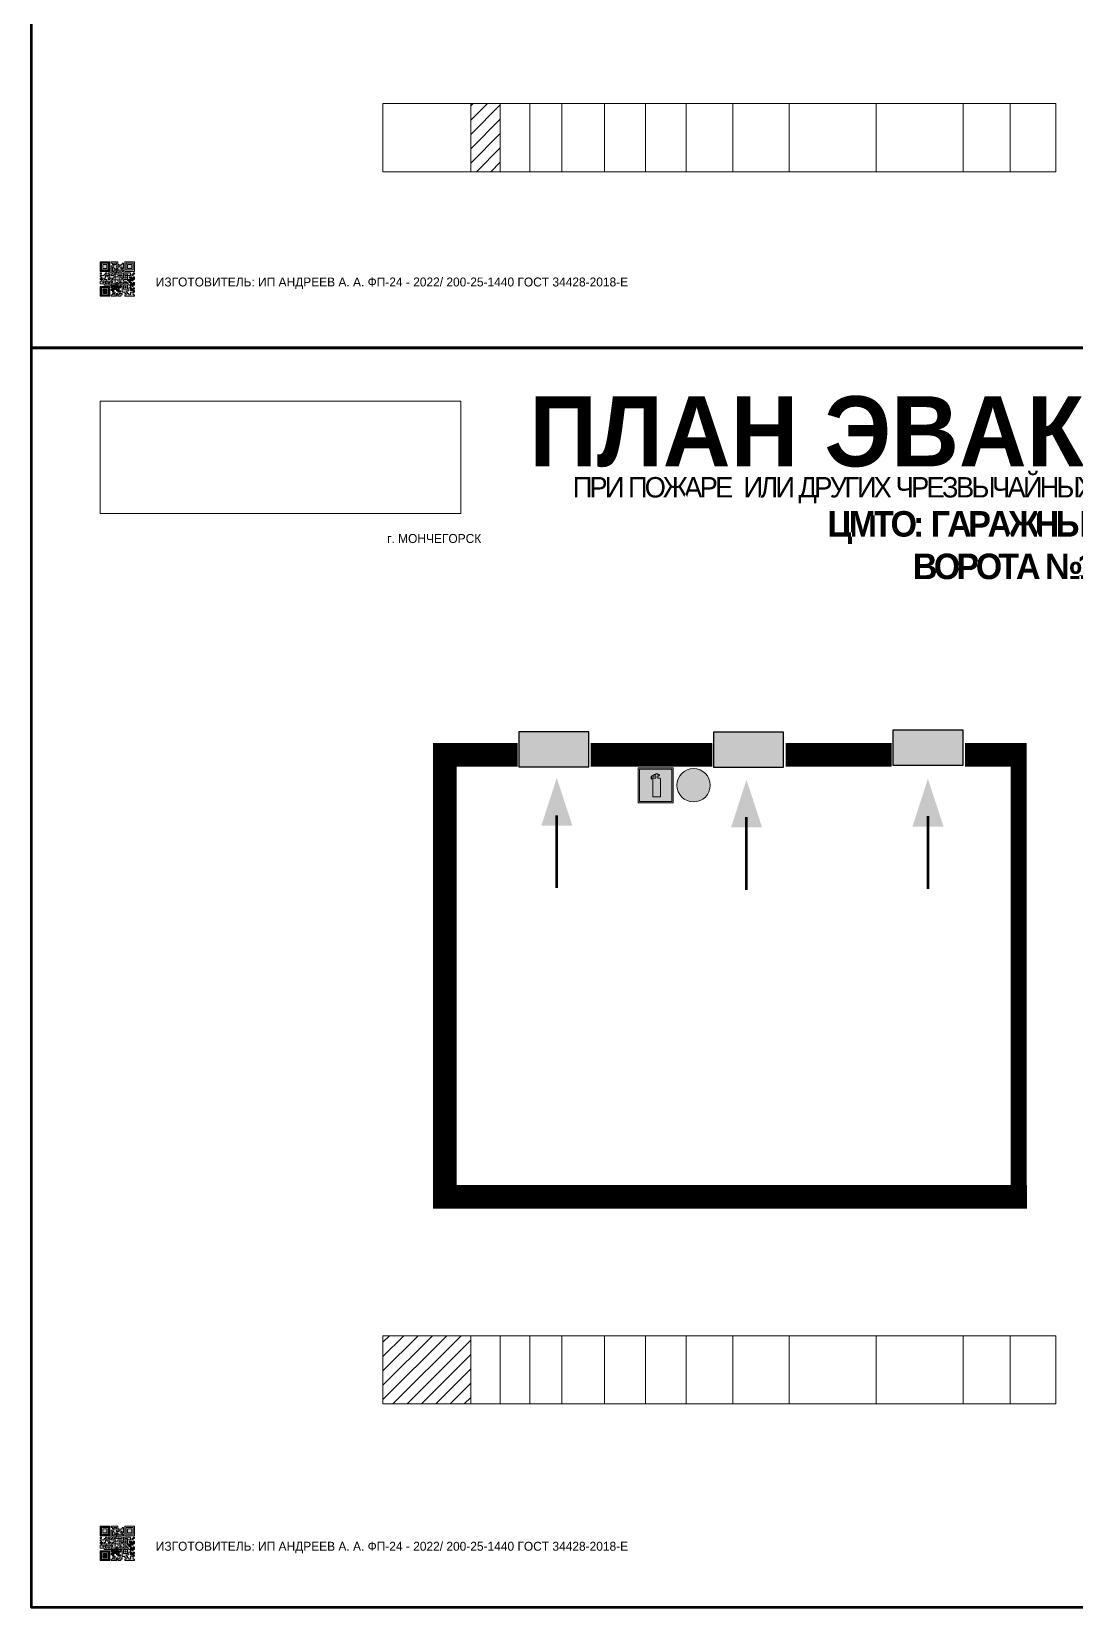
# Model space of a CAD drawing. Header units: millimetres. Extents: x 13810 to 67229, y 12374 to 21950.
# Drawn here: x 32397.3 to 32724.6, y 18694 to 19188.2 of the extents above; entities that cross this region are included whole.
import ezdxf

# ---------------------------------------------------------------- set-up
doc = ezdxf.new("R2010")
doc.units = ezdxf.units.MM
doc.layers.add('План_Штампы', color=7, linetype='Continuous')
doc.styles.add('обычный', font='arial.ttf')
picture_1 = doc.add_image_def('image1.jpg', size_in_pixel=(337, 105))

# ---------------------------------------------------------------- blocks, each defined once
blk = doc.blocks.new('QR')
at = {"lineweight": 0}
h = blk.add_hatch(color=256, dxfattribs=at)
h.dxf.hatch_style = 1
h.paths.add_polyline_path([(9241.16, 2687.38), (9242.01, 2687.38), (9242.01, 2687.83), (9241.59, 2687.83), (9241.59, 2688.68), (9239.45, 2688.68), (9239.45, 2688.25), (9239.86, 2688.25), (9239.86, 2687.83), (9240.29, 2687.83), (9240.29, 2688.25), (9241.16, 2688.25), (9241.16, 2687.83), (9240.29, 2687.83), (9240.29, 2687.38), (9239.45, 2687.38), (9239.45, 2685.22), (9238.57, 2685.22), (9238.57, 2684.8), (9239.02, 2684.8), (9239.02, 2684.37), (9238.13, 2684.37), (9238.13, 2683.92), (9239.02, 2683.92), (9239.02, 2683.5), (9239.44, 2683.5), (9239.44, 2682.64), (9239.87, 2682.64), (9239.87, 2682.18), (9239.44, 2682.18), (9239.44, 2682.64), (9238.13, 2682.64), (9238.13, 2681.76), (9237.71, 2681.76), (9237.71, 2682.64), (9238.13, 2682.64), (9238.13, 2683.07), (9237.27, 2683.07), (9237.27, 2683.51), (9237.71, 2683.51), (9237.71, 2684.37), (9238.13, 2684.37), (9238.13, 2685.22), (9237.71, 2685.22), (9237.71, 2684.8), (9237.28, 2684.8), (9237.28, 2684.38), (9235.98, 2684.38), (9235.98, 2683.92), (9236.4, 2683.92), (9236.4, 2683.49), (9236.84, 2683.49), (9236.84, 2683.07), (9236.4, 2683.07), (9236.4, 2682.64), (9235.98, 2682.64), (9235.98, 2681.76), (9237.29, 2681.76), (9237.29, 2681.33), (9239.43, 2681.33), (9239.43, 2681.76), (9240.74, 2681.76), (9240.74, 2683.05), (9239.87, 2683.05), (9239.87, 2683.5), (9240.29, 2683.5), (9240.29, 2683.91), (9240.74, 2683.91), (9240.74, 2684.81), (9240.29, 2684.81), (9240.29, 2684.79), (9240.29, 2684.37), (9239.45, 2684.37), (9239.45, 2684.8), (9239.87, 2684.8), (9239.87, 2685.21), (9240.74, 2685.21), (9240.74, 2686.1), (9240.29, 2686.1), (9240.29, 2685.64), (9239.86, 2685.64), (9239.86, 2686.95), (9240.29, 2686.95), (9240.29, 2686.52), (9240.74, 2686.52), (9240.74, 2686.1), (9241.16, 2686.1), (9241.16, 2686.53), (9241.59, 2686.53), (9241.59, 2686.1), (9242.02, 2686.1), (9242.02, 2685.21), (9241.59, 2685.21), (9241.59, 2686.1), (9241.16, 2686.1), (9241.16, 2685.21), (9240.74, 2685.21), (9240.74, 2684.81), (9242.89, 2684.81), (9242.89, 2685.22), (9242.47, 2685.22), (9242.47, 2686.11), (9242.89, 2686.11), (9242.89, 2686.52), (9242.46, 2686.52), (9242.46, 2686.95), (9242.89, 2686.95), (9242.89, 2686.52), (9243.32, 2686.52), (9243.32, 2688.26), (9242.9, 2688.26), (9242.9, 2687.83), (9242.47, 2687.83), (9242.47, 2687.38), (9242.01, 2687.38), (9242.01, 2686.94), (9241.16, 2686.94)])
h.paths.add_polyline_path([(9239.02, 2682.18), (9239.02, 2681.76), (9238.54, 2681.76), (9238.54, 2682.18)], flags=16)
h.paths.add_polyline_path([(9237.27, 2682.65), (9237.27, 2682.19), (9236.83, 2682.19), (9236.83, 2682.65)], flags=16)
h = blk.add_hatch(color=256, dxfattribs=at)
h.dxf.hatch_style = 1
h.paths.add_polyline_path([(9238.15, 2687.83), (9236.83, 2687.83), (9236.83, 2686.52), (9238.15, 2686.52)], flags=0)
h.paths.add_polyline_path([(9239.01, 2685.65), (9239.01, 2688.68), (9235.98, 2688.68), (9235.98, 2685.65)])
h.paths.add_polyline_path([(9236.41, 2686.1), (9236.41, 2688.26), (9238.56, 2688.26), (9238.56, 2686.1)], flags=16)
h.paths.add_polyline_path([(9236.83, 2686.52), (9236.83, 2687.83), (9238.15, 2687.83), (9238.15, 2686.52)], flags=0)
h = blk.add_hatch(color=256, dxfattribs=at)
h.dxf.hatch_style = 1
h.paths.add_polyline_path([(9238.15, 2686.52), (9238.15, 2687.83), (9236.83, 2687.83), (9236.83, 2686.52)])
h.paths.add_polyline_path([(9245.91, 2686.52), (9245.91, 2687.83), (9244.59, 2687.83), (9244.59, 2686.52)], flags=0)
h.paths.add_polyline_path([(9246.77, 2685.65), (9246.77, 2688.68), (9243.74, 2688.68), (9243.74, 2685.65)])
h.paths.add_polyline_path([(9244.17, 2686.1), (9244.17, 2688.26), (9246.32, 2688.26), (9246.32, 2686.1)], flags=16)
h.paths.add_polyline_path([(9244.59, 2686.52), (9244.59, 2687.83), (9245.91, 2687.83), (9245.91, 2686.52)], flags=0)
h = blk.add_hatch(color=256, dxfattribs=at)
h.dxf.hatch_style = 1
h.paths.add_polyline_path([(9243.32, 2686.11), (9242.89, 2686.11), (9242.89, 2685.64), (9243.32, 2685.64)])
h.paths.add_polyline_path([(9239.02, 2683.07), (9239.02, 2683.5), (9238.56, 2683.5), (9238.56, 2683.07)])
h.paths.add_polyline_path([(9236.4, 2684.8), (9236.4, 2685.22), (9235.98, 2685.22), (9235.98, 2684.8)])
h.paths.add_polyline_path([(9236.4, 2683.07), (9236.4, 2683.49), (9235.98, 2683.49), (9235.98, 2683.07)])
h = blk.add_hatch(color=256, dxfattribs=at)
h.dxf.hatch_style = 1
h.paths.add_polyline_path([(9240.75, 2681.76), (9240.75, 2681.35), (9241.17, 2681.35), (9241.17, 2681.76)])
h.paths.add_polyline_path([(9241.6, 2682.18), (9241.17, 2682.18), (9241.17, 2681.76), (9241.6, 2681.76)])
h.paths.add_polyline_path([(9242.47, 2681.34), (9242.47, 2682.19), (9242.02, 2682.19), (9242.02, 2681.76), (9241.6, 2681.76), (9241.6, 2681.34)])
h.paths.add_polyline_path([(9239.87, 2678.3), (9239.44, 2678.3), (9239.44, 2677.89), (9241.17, 2677.89), (9241.17, 2678.3), (9240.28, 2678.3), (9240.28, 2678.73), (9239.87, 2678.73)])
h.paths.add_polyline_path([(9240.75, 2678.73), (9240.75, 2679.19), (9240.28, 2679.19), (9240.28, 2678.73)])
h.paths.add_polyline_path([(9241.6, 2678.73), (9241.17, 2678.73), (9241.17, 2678.3), (9241.6, 2678.3)])
h.paths.add_polyline_path([(9242.02, 2678.3), (9241.6, 2678.3), (9241.6, 2677.89), (9242.48, 2677.89), (9242.48, 2678.31), (9242.9, 2678.31), (9242.9, 2678.73), (9242.02, 2678.73)])
h.paths.add_polyline_path([(9246.36, 2684.37), (9246.36, 2684.79), (9245.93, 2684.79), (9245.93, 2684.37)])
h.paths.add_polyline_path([(9246.78, 2685.2), (9246.36, 2685.2), (9246.36, 2684.79), (9246.78, 2684.79)])
h.paths.add_polyline_path([(9245.91, 2687.83), (9244.59, 2687.83), (9244.59, 2686.52), (9245.91, 2686.52)])
h = blk.add_hatch(color=256, dxfattribs=at)
h.dxf.hatch_style = 1
h.paths.add_polyline_path([(9243.32, 2682.64), (9243.32, 2683.07), (9244.62, 2683.07), (9244.62, 2684.37), (9243.74, 2684.37), (9243.74, 2684.8), (9244.62, 2684.8), (9244.62, 2684.37), (9245.48, 2684.37), (9245.48, 2685.22), (9243.32, 2685.22), (9243.32, 2683.5), (9242.89, 2683.5), (9242.89, 2683.06), (9242.01, 2683.06), (9242.01, 2683.91), (9242.47, 2683.91), (9242.47, 2683.5), (9242.89, 2683.5), (9242.89, 2684.38), (9241.59, 2684.38), (9241.59, 2683.91), (9240.74, 2683.91), (9240.74, 2683.05), (9241.59, 2683.05), (9241.59, 2682.64), (9242.47, 2682.64), (9242.47, 2682.19), (9242.91, 2682.19), (9242.91, 2681.34), (9242.48, 2681.34), (9242.48, 2680.91), (9242.91, 2680.91), (9242.91, 2679.17), (9243.75, 2679.17), (9243.75, 2678.73), (9244.2, 2678.73), (9244.2, 2678.3), (9243.75, 2678.3), (9243.75, 2677.88), (9246.78, 2677.88), (9246.78, 2678.3), (9246.35, 2678.3), (9246.35, 2679.19), (9245.48, 2679.19), (9245.48, 2678.31), (9245.05, 2678.31), (9245.05, 2678.73), (9244.62, 2678.73), (9244.62, 2679.19), (9244.2, 2679.19), (9244.2, 2679.61), (9245.05, 2679.61), (9245.05, 2680.46), (9245.48, 2680.46), (9245.48, 2681.34), (9245.04, 2681.34), (9245.04, 2681.76), (9244.63, 2681.76), (9244.63, 2682.19), (9244.21, 2682.19), (9244.21, 2681.76), (9243.32, 2681.76), (9243.32, 2682.19), (9244.21, 2682.19), (9244.21, 2682.64)])
h.paths.add_polyline_path([(9243.75, 2683.49), (9243.75, 2683.92), (9244.21, 2683.92), (9244.21, 2683.49)], flags=16)
h.paths.add_polyline_path([(9243.32, 2681.34), (9244.63, 2681.34), (9244.63, 2680.04), (9243.32, 2680.04)], flags=16)
h.paths.add_polyline_path([(9243.76, 2680.89), (9244.18, 2680.89), (9244.18, 2680.48), (9243.76, 2680.48)], flags=0)
h = blk.add_hatch(color=256, dxfattribs=at)
h.dxf.hatch_style = 1
h.paths.add_polyline_path([(9246.36, 2683.07), (9246.78, 2683.07), (9246.78, 2683.92), (9246.36, 2683.92), (9246.36, 2683.49), (9245.92, 2683.49), (9245.92, 2683.92), (9245.06, 2683.92), (9245.06, 2683.49), (9245.48, 2683.49), (9245.48, 2683.07), (9244.62, 2683.07), (9244.62, 2682.65), (9245.05, 2682.65), (9245.05, 2682.18), (9245.48, 2682.18), (9245.48, 2682.65), (9246.36, 2682.65)])
h.paths.add_polyline_path([(9246.78, 2682.18), (9246.36, 2682.18), (9246.36, 2681.75), (9245.92, 2681.75), (9245.92, 2682.18), (9245.48, 2682.18), (9245.48, 2681.34), (9245.48, 2681.34), (9245.94, 2681.34), (9245.94, 2680.91), (9246.36, 2680.91), (9246.36, 2681.34), (9246.78, 2681.34)])
h = blk.add_hatch(color=256, dxfattribs=at)
h.dxf.hatch_style = 1
h.paths.add_polyline_path([(9235.98, 2680.9), (9235.98, 2677.86), (9239.02, 2677.86), (9239.02, 2680.9)])
h.paths.add_polyline_path([(9238.57, 2680.48), (9238.57, 2678.32), (9236.41, 2678.32), (9236.41, 2680.48)], flags=16)
h.paths.add_polyline_path([(9238.15, 2680.05), (9238.15, 2678.74), (9236.83, 2678.74), (9236.83, 2680.05)], flags=0)
h = blk.add_hatch(color=256, dxfattribs=at)
h.dxf.hatch_style = 1
h.paths.add_polyline_path([(9238.15, 2680.05), (9236.83, 2680.05), (9236.83, 2678.74), (9238.15, 2678.74)])
h = blk.add_hatch(color=256, dxfattribs=at)
h.dxf.hatch_style = 1
h.paths.add_polyline_path([(9242.02, 2680.46), (9242.48, 2680.46), (9242.48, 2680.91), (9241.58, 2680.91), (9241.58, 2681.35), (9241.17, 2681.35), (9241.17, 2680.91), (9240.75, 2680.91), (9240.75, 2681.33), (9239.43, 2681.33), (9239.43, 2680.46), (9239.86, 2680.46), (9239.86, 2680.92), (9240.3, 2680.92), (9240.3, 2680.46), (9239.86, 2680.46), (9239.86, 2680.04), (9239.44, 2680.04), (9239.44, 2679.62), (9239.86, 2679.62), (9239.86, 2679.19), (9240.29, 2679.19), (9240.29, 2680.03), (9241.18, 2680.03), (9241.18, 2680.47), (9241.6, 2680.47), (9241.6, 2680.03), (9241.18, 2680.03), (9241.18, 2679.61), (9241.6, 2679.61), (9241.6, 2679.19), (9242.47, 2679.19), (9242.47, 2679.6), (9242.02, 2679.6)])
h = blk.add_hatch(color=256, dxfattribs=at)
h.dxf.hatch_style = 1
h.paths.add_polyline_path([(9244.18, 2680.48), (9244.18, 2680.89), (9243.76, 2680.89), (9243.76, 2680.48)])
h = blk.add_hatch(color=256, dxfattribs=at)
h.dxf.hatch_style = 1
h.paths.add_polyline_path([(9245.93, 2680.04), (9245.93, 2680.46), (9245.48, 2680.46), (9245.48, 2679.62), (9246.35, 2679.62), (9246.35, 2680.04)])
h.paths.add_polyline_path([(9246.78, 2680.04), (9246.78, 2680.46), (9246.35, 2680.46), (9246.35, 2680.04)])
h.paths.add_polyline_path([(9246.78, 2679.18), (9246.78, 2679.62), (9246.35, 2679.62), (9246.35, 2679.18)])
for points in [[(9237.71, 2685.22), (9238.13, 2685.22), (9238.13, 2684.37), (9237.71, 2684.37), (9237.71, 2683.51), (9237.27, 2683.51), (9237.27, 2683.07), (9238.13, 2683.07), (9238.13, 2682.64), (9237.71, 2682.64), (9237.71, 2681.76), (9238.13, 2681.76), (9238.13, 2682.64), (9239.44, 2682.64), (9239.44, 2683.5), (9239.02, 2683.5), (9239.02, 2683.07), (9238.56, 2683.07), (9238.56, 2683.5), (9239.02, 2683.5), (9239.02, 2683.92), (9238.13, 2683.92), (9238.13, 2684.37), (9239.02, 2684.37), (9239.02, 2684.8), (9238.57, 2684.8), (9238.57, 2685.22), (9239.45, 2685.22), (9239.45, 2687.38), (9240.29, 2687.38), (9240.29, 2687.83), (9239.86, 2687.83), (9239.86, 2688.25), (9239.45, 2688.25), (9239.45, 2688.68), (9241.59, 2688.68), (9241.59, 2687.83), (9242.01, 2687.83), (9242.01, 2687.38), (9242.47, 2687.38), (9242.47, 2687.83), (9242.9, 2687.83), (9242.9, 2688.26), (9243.32, 2688.26), (9243.32, 2686.52), (9242.89, 2686.52), (9242.89, 2686.11), (9243.32, 2686.11), (9243.32, 2685.64), (9242.89, 2685.64), (9242.89, 2686.11), (9242.47, 2686.11), (9242.47, 2685.22), (9242.89, 2685.22), (9242.89, 2684.81), (9240.74, 2684.81), (9240.74, 2683.91), (9241.59, 2683.91), (9241.59, 2684.38), (9242.89, 2684.38), (9242.89, 2683.5), (9242.47, 2683.5), (9242.47, 2683.91), (9242.01, 2683.91), (9242.01, 2683.06), (9242.89, 2683.06), (9242.89, 2683.5), (9243.32, 2683.5), (9243.32, 2685.22), (9245.48, 2685.22), (9245.48, 2684.37), (9244.62, 2684.37), (9244.62, 2683.07), (9245.48, 2683.07), (9245.48, 2683.49), (9245.06, 2683.49), (9245.06, 2683.92), (9245.92, 2683.92), (9245.92, 2683.49), (9246.36, 2683.49), (9246.36, 2683.92), (9246.78, 2683.92), (9246.78, 2683.07), (9246.36, 2683.07), (9246.36, 2682.65), (9245.48, 2682.65), (9245.48, 2682.18), (9245.92, 2682.18), (9245.92, 2681.75), (9246.36, 2681.75), (9246.36, 2682.18), (9246.78, 2682.18), (9246.78, 2681.34), (9246.36, 2681.34), (9246.36, 2680.91), (9245.94, 2680.91), (9245.94, 2681.34), (9245.48, 2681.34), (9245.48, 2680.46), (9245.93, 2680.46), (9245.93, 2680.04), (9246.35, 2680.04), (9246.35, 2680.46), (9246.78, 2680.46), (9246.78, 2680.04), (9246.78, 2680.04), (9246.35, 2680.04), (9246.35, 2679.62), (9246.78, 2679.62), (9246.78, 2679.18), (9246.35, 2679.18), (9246.35, 2678.3), (9246.78, 2678.3), (9246.78, 2677.88), (9243.75, 2677.88), (9243.75, 2678.3), (9244.2, 2678.3), (9244.2, 2678.73), (9243.75, 2678.73), (9243.75, 2679.17), (9242.91, 2679.17), (9242.91, 2680.91), (9242.48, 2680.91), (9242.48, 2680.46), (9242.02, 2680.46), (9242.02, 2679.6), (9242.47, 2679.6), (9242.47, 2679.19), (9241.6, 2679.19), (9241.6, 2679.61), (9241.18, 2679.61), (9241.18, 2680.03), (9240.29, 2680.03), (9240.29, 2679.19), (9240.75, 2679.19), (9240.75, 2678.73), (9240.28, 2678.73), (9240.28, 2678.3), (9241.17, 2678.3), (9241.17, 2678.73), (9241.6, 2678.73), (9241.6, 2678.3), (9242.02, 2678.3), (9242.02, 2678.73), (9242.9, 2678.73), (9242.9, 2678.31), (9242.48, 2678.31), (9242.48, 2677.89), (9241.6, 2677.89), (9241.6, 2678.3), (9241.17, 2678.3), (9241.17, 2677.89), (9239.44, 2677.89), (9239.44, 2678.3), (9239.87, 2678.3), (9239.87, 2678.73), (9240.28, 2678.73), (9240.28, 2679.19), (9240.29, 2679.19), (9239.86, 2679.19), (9239.86, 2679.62), (9239.44, 2679.62), (9239.44, 2680.04), (9239.86, 2680.04), (9239.86, 2680.46), (9239.43, 2680.46), (9239.43, 2681.33), (9237.29, 2681.33), (9237.29, 2681.76), (9235.98, 2681.76), (9235.98, 2682.64), (9236.4, 2682.64), (9236.4, 2683.07), (9235.98, 2683.07), (9235.98, 2683.49), (9236.4, 2683.49), (9236.4, 2683.92), (9235.98, 2683.92), (9235.98, 2684.38), (9237.28, 2684.38), (9237.28, 2684.8), (9237.71, 2684.8), (9237.71, 2685.22), (9237.92, 2685.22)], [(9240.74, 2685.21), (9239.87, 2685.21), (9239.87, 2684.8), (9239.45, 2684.8), (9239.45, 2684.37), (9240.29, 2684.37), (9240.29, 2684.79), (9240.29, 2684.81), (9240.74, 2684.81), (9240.74, 2685.21), (9239.87, 2685.21)], [(9240.74, 2686.1), (9240.74, 2686.52), (9240.29, 2686.52), (9240.29, 2686.95), (9239.86, 2686.95), (9239.86, 2685.64), (9240.29, 2685.64), (9240.29, 2686.1), (9240.74, 2686.1), (9240.74, 2686.52)], [(9240.74, 2683.91), (9240.29, 2683.91), (9240.29, 2683.5), (9239.87, 2683.5), (9239.87, 2683.05), (9240.74, 2683.05), (9240.74, 2683.91)], [(9244.62, 2684.37), (9244.62, 2684.8), (9243.74, 2684.8), (9243.74, 2684.37), (9244.62, 2684.37)], [(9240.74, 2683.05), (9240.74, 2681.76), (9239.43, 2681.76), (9239.43, 2681.33), (9240.75, 2681.33), (9240.75, 2681.35), (9240.75, 2680.91), (9241.17, 2680.91), (9241.17, 2681.35), (9241.58, 2681.35), (9241.58, 2680.91), (9242.48, 2680.91), (9242.48, 2681.34), (9242.91, 2681.34), (9242.91, 2682.19), (9242.47, 2682.19), (9242.47, 2682.64), (9241.59, 2682.64), (9241.59, 2683.05), (9240.74, 2683.05)], [(9239.86, 2680.46), (9239.86, 2680.92), (9240.3, 2680.92), (9240.3, 2680.46), (9239.86, 2680.46)], [(9241.6, 2681.76), (9242.02, 2681.76), (9242.02, 2682.19), (9242.47, 2682.19), (9242.47, 2681.34), (9241.6, 2681.34), (9241.6, 2681.76)], [(9244.62, 2683.07), (9243.32, 2683.07), (9243.32, 2682.64), (9244.21, 2682.64), (9244.21, 2682.19), (9243.32, 2682.19), (9243.32, 2681.76), (9244.21, 2681.76), (9244.21, 2682.19), (9244.63, 2682.19), (9244.63, 2681.76), (9245.04, 2681.76), (9245.04, 2681.34), (9245.48, 2681.34)], [(9245.48, 2680.46), (9245.05, 2680.46), (9245.05, 2679.61), (9244.2, 2679.61), (9244.2, 2679.19), (9244.62, 2679.19), (9244.62, 2678.73), (9245.05, 2678.73), (9245.05, 2678.31), (9245.48, 2678.31), (9245.48, 2679.19), (9246.35, 2679.19), (9246.35, 2679.07)], [(9245.48, 2682.18), (9245.05, 2682.18), (9245.05, 2682.65), (9244.62, 2682.65), (9244.62, 2683.07)], [(9245.48, 2682.18), (9245.48, 2681.34)], [(9246.35, 2679.62), (9245.48, 2679.62), (9245.48, 2680.46)], [(9245.48, 2680.46), (9245.48, 2679.62), (9246.35, 2679.62), (9246.35, 2680.04), (9245.93, 2680.04), (9245.93, 2680.46), (9245.48, 2680.46), (9245.48, 2679.62)], [(9246.35, 2679.62), (9246.35, 2679.18)]]:
    blk.add_lwpolyline(points, dxfattribs=at)
for points in [[(9235.98, 2685.65), (9239.01, 2685.65), (9239.01, 2688.68), (9235.98, 2688.68)], [(9236.41, 2688.26), (9238.56, 2688.26), (9238.56, 2686.1), (9236.41, 2686.1)], [(9240.29, 2687.83), (9241.16, 2687.83), (9241.16, 2688.25), (9240.29, 2688.25)], [(9240.29, 2688.25), (9241.16, 2688.25), (9241.16, 2687.83), (9240.29, 2687.83)], [(9243.74, 2685.65), (9246.77, 2685.65), (9246.77, 2688.68), (9243.74, 2688.68)], [(9244.17, 2688.26), (9246.32, 2688.26), (9246.32, 2686.1), (9244.17, 2686.1)], [(9235.98, 2684.8), (9236.4, 2684.8), (9236.4, 2685.22), (9235.98, 2685.22)], [(9236.4, 2683.07), (9236.84, 2683.07), (9236.84, 2683.49), (9236.4, 2683.49)], [(9236.83, 2687.83), (9238.15, 2687.83), (9238.15, 2686.52), (9236.83, 2686.52)], [(9241.16, 2686.1), (9240.74, 2686.1), (9240.74, 2685.21), (9241.16, 2685.21)], [(9242.01, 2687.38), (9241.16, 2687.38), (9241.16, 2686.94), (9242.01, 2686.94)], [(9241.16, 2687.38), (9242.01, 2687.38), (9242.01, 2686.94), (9241.16, 2686.94)], [(9241.16, 2686.53), (9241.59, 2686.53), (9241.59, 2686.1), (9241.16, 2686.1)], [(9241.59, 2686.1), (9242.02, 2686.1), (9242.02, 2685.21), (9241.59, 2685.21)], [(9242.89, 2686.52), (9242.46, 2686.52), (9242.46, 2686.95), (9242.89, 2686.95)], [(9243.75, 2683.92), (9244.21, 2683.92), (9244.21, 2683.49), (9243.75, 2683.49)], [(9244.59, 2687.83), (9245.91, 2687.83), (9245.91, 2686.52), (9244.59, 2686.52)], [(9245.93, 2684.79), (9246.36, 2684.79), (9246.36, 2684.37), (9245.93, 2684.37)], [(9246.36, 2685.2), (9246.78, 2685.2), (9246.78, 2684.79), (9246.36, 2684.79)], [(9235.98, 2677.86), (9239.02, 2677.86), (9239.02, 2680.9), (9235.98, 2680.9)], [(9236.41, 2680.48), (9238.57, 2680.48), (9238.57, 2678.32), (9236.41, 2678.32)], [(9236.83, 2682.19), (9237.27, 2682.19), (9237.27, 2682.65), (9236.83, 2682.65)], [(9236.83, 2680.05), (9238.15, 2680.05), (9238.15, 2678.74), (9236.83, 2678.74)], [(9238.54, 2682.18), (9239.02, 2682.18), (9239.02, 2681.76), (9238.54, 2681.76)], [(9239.44, 2682.64), (9239.87, 2682.64), (9239.87, 2682.18), (9239.44, 2682.18)], [(9240.75, 2681.76), (9241.17, 2681.76), (9241.17, 2681.35), (9240.75, 2681.35)], [(9241.17, 2682.18), (9241.6, 2682.18), (9241.6, 2681.76), (9241.17, 2681.76)], [(9241.18, 2680.03), (9241.6, 2680.03), (9241.6, 2680.47), (9241.18, 2680.47)], [(9243.32, 2680.04), (9244.63, 2680.04), (9244.63, 2681.34), (9243.32, 2681.34)], [(9243.76, 2680.89), (9244.18, 2680.89), (9244.18, 2680.48), (9243.76, 2680.48)]]:
    blk.add_lwpolyline(points, close=True, dxfattribs=at)
blk = doc.blocks.new('A$C7B4425F7')
at = {"true_color": 0xffffff}
blk.add_hatch(color=7, dxfattribs=at).paths.add_polyline_path([(0, 0), (-16, 0), (-16, -8), (0, -8)])
h = blk.add_hatch(color=126)
h.paths.add_polyline_path([(-0.2, -0.2), (-15.8, -0.2), (-15.8, -7.8), (-0.2, -7.8)])
h.paths.add_polyline_path([(-11.76, -2.03), (-11.76, -3.66), (-11.17, -3.66, -0.568275), (-11.17, -6.18), (-12.58, -6.18), (-12.58, -2.03)], flags=16)
h.paths.add_polyline_path([(-13.33, -4.12, -0.495768), (-13.59, -6.18), (-15.03, -6.18), (-15.03, -2.03), (-13.59, -2.03, -0.487973)], flags=16)
h.paths.add_polyline_path([(-10.25, -2.03), (-9.48, -2.03), (-9.48, -6.18), (-10.25, -6.18)], flags=16)
h.paths.add_polyline_path([(-13.84, -3.69), (-14.24, -3.69), (-14.24, -3.03), (-13.9, -3.03, -0.692621)], flags=0)
h.paths.add_polyline_path([(-9.15, -2.03), (-8.4, -2.03), (-8.04, -3.07), (-7.68, -2.03), (-6.93, -2.03), (-7.64, -4.1), (-6.93, -6.18), (-7.68, -6.18), (-8.04, -5.14), (-8.4, -6.18), (-9.15, -6.18), (-8.44, -4.1)], flags=16)
h.paths.add_polyline_path([(-11.76, -4.46), (-11.42, -4.46, -0.692621), (-11.36, -5.12), (-11.76, -5.12)], flags=0)
h.paths.add_polyline_path([(-13.9, -5.2), (-14.24, -5.2), (-14.24, -4.55), (-13.84, -4.55, -0.708038)], flags=0)
edge = h.paths.add_edge_path(flags=16)
edge.add_ellipse((-5.51, -4.08), major_axis=(0, 2.05), ratio=0.586184, start_angle=0, end_angle=360)
edge = h.paths.add_edge_path(flags=0)
edge.add_ellipse((-5.51, -4.08), major_axis=(0, 1.14), ratio=0.454828, start_angle=0, end_angle=360)
h.paths.add_polyline_path([(-4.13, -4.96, 0.377264), (-3.48, -4.52, 0.0555), (-3.16, -2.03), (-1.66, -2.03), (-1.66, -4.96), (-0.96, -4.96), (-0.96, -7.01), (-1.75, -7.01), (-1.75, -6.18), (-3.3, -6.18), (-3.3, -7.02), (-4.13, -7.02)], flags=16)
h.paths.add_polyline_path([(-2.73, -2.91), (-2.28, -2.91), (-2.28, -4.96), (-3.05, -4.96, 0.079136)], flags=0)
at = {"color": 126}
blk.add_lwpolyline([(-16, -8), (0, -8), (0, 0), (-16, 0)], close=True, dxfattribs=at)
blk = doc.blocks.new('A$C3AD82952')
at = {"true_color": 0xf5f5ff}
h = blk.add_hatch(color=7, dxfattribs=at)
h.dxf.hatch_style = 1
h.paths.add_polyline_path([(8.21, 8.73, 0.414214), (7.89, 9.05), (7.22, 9.05), (7.22, 9.92), (7.59, 9.92, 1), (7.57, 10.36), (7.22, 10.36), (7.22, 10.6), (6.43, 10.6), (6.43, 10.36), (6.01, 10.36), (4.74, 9.59), (4.74, 8.69), (4.98, 8.73), (4.98, 9.26), (6.12, 9.91), (6.43, 9.91), (6.43, 9.05), (5.76, 9.05, 0.414214), (5.44, 8.73), (5.44, 2.2), (8.21, 2.2)], flags=0)
h.paths.add_polyline_path([(12.8, 12.8), (0, 12.8), (0, 0), (12.8, 0)])
h.paths.add_polyline_path([(0.51, 12.29), (12.29, 12.29), (12.29, 0.51), (0.51, 0.51)], flags=16)
h.paths.add_polyline_path([(4.74, 9.59), (6.01, 10.36), (6.43, 10.36), (6.43, 10.6), (7.22, 10.6), (7.22, 10.36), (7.59, 10.36, -0.94586), (7.59, 9.92), (7.22, 9.92), (7.22, 9.05), (7.89, 9.05, -0.414214), (8.21, 8.73), (8.21, 2.2), (5.44, 2.2), (5.44, 8.73, -0.414214), (5.76, 9.05), (6.43, 9.05), (6.43, 9.91), (6.12, 9.91), (4.98, 9.26), (4.98, 8.73), (4.74, 8.69)], flags=0)
h = blk.add_hatch(color=242)
h.dxf.hatch_style = 1
h.paths.add_polyline_path([(12.29, 12.29), (0.51, 12.29), (0.51, 0.51), (12.29, 0.51)])
h.paths.add_polyline_path([(4.74, 8.69), (4.74, 9.59), (6.01, 10.36), (6.43, 10.36), (6.43, 10.6), (7.22, 10.6), (7.22, 10.36), (7.59, 10.36, -0.94586), (7.59, 9.92), (7.22, 9.92), (7.22, 9.05), (7.89, 9.05, -0.414214), (8.21, 8.73), (8.21, 2.2), (5.44, 2.2), (5.44, 8.73, -0.414214), (5.76, 9.05), (6.43, 9.05), (6.43, 9.91), (6.12, 9.91), (4.98, 9.26), (4.98, 8.73)], flags=16)
h = blk.add_hatch(color=7, dxfattribs=at)
h.dxf.hatch_style = 1
h.paths.add_polyline_path([(8.21, 8.73, 0.414214), (7.89, 9.05), (7.22, 9.05), (7.22, 9.92), (7.59, 9.92, 1), (7.57, 10.36), (7.22, 10.36), (7.22, 10.6), (6.43, 10.6), (6.43, 10.36), (6.01, 10.36), (4.74, 9.59), (4.74, 8.69), (4.98, 8.73), (4.98, 9.26), (6.12, 9.91), (6.43, 9.91), (6.43, 9.05), (5.76, 9.05, 0.414214), (5.44, 8.73), (5.44, 2.2), (8.21, 2.2)])
at = {"color": 242, "lineweight": 5}
for p, q in [((0, 0), (0, 12.8)), ((0, 12.8), (12.8, 12.8)), ((12.8, 0), (12.8, 12.8)), ((6.01, 10.36), (4.74, 9.59)), ((4.74, 9.59), (4.74, 8.69)), ((4.74, 8.69), (4.98, 8.73)), ((4.98, 9.26), (6.12, 9.91)), ((4.98, 8.73), (4.98, 9.26)), ((5.44, 2.2), (5.44, 8.73)), ((5.76, 9.05), (6.43, 9.05)), ((6.01, 10.36), (6.43, 10.36)), ((6.12, 9.91), (6.43, 9.91)), ((7.22, 10.6), (6.43, 10.6)), ((6.43, 10.6), (6.43, 10.36)), ((6.43, 9.91), (6.43, 9.05)), ((7.22, 10.36), (7.22, 10.6)), ((7.59, 10.36), (7.22, 10.36)), ((7.22, 9.05), (7.22, 9.92)), ((7.59, 9.92), (7.22, 9.92)), ((7.89, 9.05), (7.22, 9.05)), ((8.21, 2.2), (8.21, 8.73)), ((0, 0), (12.8, 0)), ((5.44, 2.2), (8.21, 2.2))]:
    blk.add_line(p, q, dxfattribs=at)
blk.add_lwpolyline([(0.51, 12.29), (12.29, 12.29), (12.29, 0.51), (0.51, 0.51)], close=True, dxfattribs=at)
for centre, radius, start, end in [((5.76, 8.73), 0.32, 90, 180), ((7.58, 10.14), 0.223, 273.18746, 86.81254), ((7.89, 8.73), 0.32, 0, 90)]:
    blk.add_arc(centre, radius, start, end, dxfattribs=at)
blk = doc.blocks.new('A$C7B8C2D5B')
at = {"lineweight": 0}
h = blk.add_hatch(color=5, dxfattribs=at)
h.dxf.hatch_style = 1
h.paths.add_polyline_path([(1.4, -3.02, 1), (-2.11, -3.02, 1)])
at = {"color": 5, "lineweight": 0}
blk.add_circle((-0.36, -3.02), 1.75, dxfattribs=at)

msp = doc.modelspace()

# ---------------------------------------------------------------- hatches: boundary and pattern name
at = {"lineweight": 0, "true_color": 0x000000}
h = msp.add_hatch(dxfattribs=at)
h.set_pattern_fill('ANSI31', color=18)
h.set_pattern_definition([(45, (11632.4076, -467.01), (-2.24506403, 2.24506403), [])])
h.paths.add_polyline_path([(32544.27, 19165.6), (32535, 19165.6), (32535, 19144.19), (32544.27, 19144.19)])
h = msp.add_hatch(dxfattribs=at)
h.set_pattern_fill('ANSI31', color=18)
h.set_pattern_definition([(45, (11632.4077, -463.4304), (-2.24506403, 2.24506403), [])])
h.paths.add_polyline_path([(32535, 18779.26), (32507.43, 18779.26), (32507.43, 18757.85), (32535, 18757.85)])

# ---------------------------------------------------------------- linework, layer by layer
at = {"color": 2, "lineweight": 100}
for points in [[(32397.3, 19484.03), (32997.3, 19484.03), (32997.3, 19089.03), (32397.3, 19089.03)], [(32397.3, 19089.03), (32997.3, 19089.03), (32997.3, 18694.03), (32397.3, 18694.03)]]:
    msp.add_lwpolyline(points, close=True, dxfattribs=at)
at = {"lineweight": 0}
for points in [[(32507.43, 19165.6), (32718.44, 19165.6), (32718.44, 19144.19), (32507.43, 19144.19)], [(32507.43, 19165.6), (32535, 19165.6), (32535, 19144.19), (32507.43, 19144.19)], [(32535, 19165.6), (32544.27, 19165.6), (32544.27, 19144.19), (32535, 19144.19)], [(32544.27, 19165.6), (32553.54, 19165.6), (32553.54, 19144.19), (32544.27, 19144.19)], [(32553.54, 19165.6), (32563.59, 19165.6), (32563.59, 19144.19), (32553.54, 19144.19)], [(32563.59, 19165.6), (32576.96, 19165.6), (32576.96, 19144.19), (32563.59, 19144.19)], [(32576.96, 19165.6), (32589.77, 19165.6), (32589.77, 19144.19), (32576.96, 19144.19)], [(32589.77, 19165.6), (32602.58, 19165.6), (32602.58, 19144.19), (32589.77, 19144.19)], [(32602.58, 19165.6), (32617.19, 19165.6), (32617.19, 19144.19), (32602.58, 19144.19)], [(32617.19, 19165.6), (32634.87, 19165.6), (32634.87, 19144.19), (32617.19, 19144.19)], [(32634.87, 19165.6), (32662.13, 19165.6), (32662.13, 19144.19), (32634.87, 19144.19)], [(32662.13, 19165.6), (32689.39, 19165.6), (32689.39, 19144.19), (32662.13, 19144.19)], [(32689.39, 19165.6), (32704.09, 19165.6), (32704.09, 19144.19), (32689.39, 19144.19)], [(32507.43, 18779.26), (32718.44, 18779.26), (32718.44, 18757.85), (32507.43, 18757.85)], [(32507.43, 18779.26), (32535, 18779.26), (32535, 18757.85), (32507.43, 18757.85)], [(32535, 18779.26), (32544.27, 18779.26), (32544.27, 18757.85), (32535, 18757.85)], [(32544.27, 18779.26), (32553.54, 18779.26), (32553.54, 18757.85), (32544.27, 18757.85)], [(32553.54, 18779.26), (32563.59, 18779.26), (32563.59, 18757.85), (32553.54, 18757.85)], [(32563.59, 18779.26), (32576.96, 18779.26), (32576.96, 18757.85), (32563.59, 18757.85)], [(32576.96, 18779.26), (32589.77, 18779.26), (32589.77, 18757.85), (32576.96, 18757.85)], [(32589.77, 18779.26), (32602.58, 18779.26), (32602.58, 18757.85), (32589.77, 18757.85)], [(32602.58, 18779.26), (32617.19, 18779.26), (32617.19, 18757.85), (32602.58, 18757.85)], [(32617.19, 18779.26), (32634.87, 18779.26), (32634.87, 18757.85), (32617.19, 18757.85)], [(32634.87, 18779.26), (32662.13, 18779.26), (32662.13, 18757.85), (32634.87, 18757.85)], [(32662.13, 18779.26), (32689.39, 18779.26), (32689.39, 18757.85), (32662.13, 18757.85)], [(32689.39, 18779.26), (32704.09, 18779.26), (32704.09, 18757.85), (32689.39, 18757.85)]]:
    msp.add_lwpolyline(points, close=True, dxfattribs=at)
for points, const_width in [([(32549.67, 18961.37), (32526.91, 18961.37), (32526.91, 18822.79), (32709.41, 18822.79)], 7.43), ([(32610.73, 18961.37), (32572.62, 18961.37)], 7.43), ([(32666.97, 18961.37), (32633.73, 18961.37)], 7.43), ([(32709.28, 18961.37), (32690.01, 18961.37)], 7.43), ([(32706.79, 18961.37), (32706.79, 18822.79)], 4.95)]:
    msp.add_lwpolyline(points, dxfattribs=dict(at, const_width=const_width))
at = {"color": 126, "lineweight": 100, "true_color": 0x008754}
for points in [[(32561.92, 18942.4), (32561.92, 18919.68)], [(32621.39, 18941.82), (32621.39, 18919.1)], [(32678.28, 18942.11), (32678.28, 18919.39)]]:
    msp.add_lwpolyline(points, dxfattribs=at)
at = {"layer": 'План_Штампы', "color": 126, "true_color": 0x008754}
for points in [[(32566.88, 18939.18), (32557.15, 18939.2), (32561.97, 18954.14)], [(32626.36, 18938.6), (32616.62, 18938.63), (32621.45, 18953.57)], [(32683.24, 18938.89), (32673.5, 18938.91), (32678.33, 18953.85)]]:
    msp.add_solid(points, dxfattribs=at)

# ---------------------------------------------------------------- block references
at = {"color": 22, "lineweight": 100, "true_color": 0xbb1e10}
for p in [(23182.81, 16427.31), (23182.81, 16030.89)]:
    msp.add_blockref('QR', p, dxfattribs=at)
for name, p, xscale, yscale, zscale in [('A$C3AD82952', (32587.46, 18946.32), 0.859375, 0.859375, 0.859375), ('A$C7B8C2D5B', (32605.95, 18960.9), 2.993951610755175, 2.993951610755175, 2.993951610755175)]:
    msp.add_blockref(name, p, dxfattribs=dict(xscale=xscale, yscale=yscale, zscale=zscale))
at = {"layer": 'План_Штампы', "xscale": 1.375, "yscale": 1.375, "zscale": 1.375}
for p in [(32572.04, 18968.62), (32633.11, 18968.51), (32689.35, 18969.17)]:
    msp.add_blockref('A$C7B4425F7', p, dxfattribs=at)

# ---------------------------------------------------------------- texts
at = {"lineweight": 0, "style": 'обычный'}
for s, insert, char_height, width, attachment_point in [('\\pi-8.4,l8.4,t8.4;{\\fProxima Nova Rg|b0|i0|c204|p2;ИЗГОТОВИТЕЛЬ: ИП АНДРЕЕВ А. А.\\fProxima Nova Rg|b0|i0|c0|p2; \\fProxima Nova Rg|b0|i0|c204|p2;ФП-24 - 2022/ 200-25-1440 ГОСТ 34428-2018-Е\\H1.2266x; }', (32510.31, 19109.24), 2.8, 191.3484, 5), ('{\\fProxima Nova Rg|b1|i0|c204|p2;ПЛАН ЭВАКУАЦИИ}', (32553.43, 19073.82), 22, 493.8901, 1), ('\\pi-8.4,l8.4,t8.4;{\\fProxima Nova Rg|b0|i0|c204|p2;г. МОНЧЕГОРСК\\H1.1997x; }', (32523.55, 19029.2), 2.8, 126.6484, 5), ('\\pi-8.4,l8.4,t8.4;{\\fProxima Nova Rg|b0|i0|c204|p2;ИЗГОТОВИТЕЛЬ: ИП АНДРЕЕВ А. А.\\fProxima Nova Rg|b0|i0|c0|p2; \\fProxima Nova Rg|b0|i0|c204|p2;ФП-24 - 2022/ 200-25-1440 ГОСТ 34428-2018-Е\\H1.2266x; }', (32510.31, 18712.82), 2.8, 191.3484, 5)]:
    msp.add_mtext(s, dxfattribs=dict(at, insert=insert, char_height=char_height, width=width, attachment_point=attachment_point))
at = {"color": 0, "lineweight": 0, "insert": (32704.45, 19043.08), "char_height": 8, "width": 449.2158, "attachment_point": 5, "style": 'обычный'}
msp.add_mtext('{\\fArial Black|b1|i0|c204|p34;\\H2x;\\T0.85;  \\fArial Narrow|b0|i0|c204|p34;\\H0.8x;\\W0.9;\\P\\fProxima Nova Rg|b0|i0|c204|p2;\\H0.5x;\\W1;\\C256;ПРИ ПОЖАРЕ  ИЛИ ДРУГИХ ЧРЕЗВЫЧАЙНЫХ СИТУАЦИЯХ  ИЗ ПОМЕЩЕНИЙ \\fProxima Nova Rg|b1|i0|c204|p2;\\H1.25x;\\PЦМТО: ГАРАЖНЫЙ БОКС\\PВОРОТА №13}', dxfattribs=at)

# ---------------------------------------------------------------- pictures from other files: only their frames are drawn
at = {"color": 7, "lineweight": 0, "true_color": 0xf5f5ff}
image = msp.add_image(picture_1, insert=(32418.79, 19037.06), size_in_units=(113.11, 35.24), dxfattribs=at)
image.dxf.flags = 7

doc.saveas('drawing.dxf')
